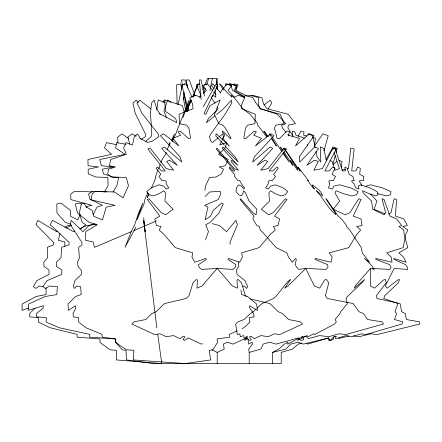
<?xml version="1.0" encoding="UTF-8"?>
<svg xmlns="http://www.w3.org/2000/svg" width="442" height="442" viewBox="0 0 442 442"><rect width="100%" height="100%" fill="white"/><g stroke="black" fill="none" stroke-linecap="round" stroke-linejoin="round"><path stroke-width="0.66" d="M46.09 287.957L46.09 294.582L36.172 296.471L22.106 304.096L22.1 310.35L28.57 308.046M283.946 151.833L292.737 165.341L290.051 160.269L291.51 161.385L297.483 170.203L297.56 168.595L283.676 148.098L284.841 148.987L299.764 171.015L300.339 170.861L297.952 167.059C301.571 171.474 305.008 176.071 308.372 180.706L307.638 180.43L313.102 187.944L314.522 189.027L312.566 186.143L312.383 184.8C316.168 187.972 321.411 190.878 322.682 195.939L316.367 190.734C323.439 198.392 327.804 208.237 335.975 214.829L334.964 212.563L325.87 198.778L326.732 199.436L338.158 216.132L341.478 218.956L346.616 225.553L346.495 226.464L349.815 230.05L361.285 247.608L362.296 252.89L369.639 262.228L364.401 258.448L371.009 264.714L374.286 269.405L370.473 268.427L370.352 285.98L374.49 288.178L383.49 279.99L385.529 279.488L386.214 282.786L376.407 295.643L376.998 298.494L400.043 303.543L401.723 311.671L405.248 313.621L406.474 319.538L419.447 321.82L419.9 324.014L377.175 334.555L370.899 333.798L359.153 336.693L353.313 335.926M307.604 145.987L307.676 144.628M308.196 135.114L308.267 133.755L312.588 135.7L315.124 147.534M341.373 167.49L342.042 161.385L338.997 160.59M183.192 99.5L184.104 92.041M169.722 144.97L170.048 142.622L167.115 149.838M156.788 109.992L158.214 99.936L165.247 102.682M204.839 190.436L205.591 185.717L209.591 177.424L215.851 177.065L221.32 173.866L223.553 169.247L219.298 166.96L225.249 165.733L228.249 159.512L218.569 154.313L225.188 147.915L226.658 142.622L219.707 144.97L221.436 141.379M209.834 90.61L212.348 78.438M177.977 104.831L182.419 84.798L185.099 83.908M205.226 219.193L208 207.149L204.624 205.342L218.127 199.607L220.818 194.038L220.138 191.32L209.746 191.961L205.06 196.502M59.924 233.608L58.333 240.321L64.77 241.885L64.875 246.653M332.953 164.043L335.257 155.601M336.147 152.352L337.207 148.457L333.025 146.932L325.953 159.733M323.975 150.821L328.196 135.7L322.903 133.755L314.594 145.987L315.433 138.291L312.809 137.6M183.06 117.511L189.005 100.146L175.783 133.838L172.247 141.523M172.104 141.081L174.468 133.893L171.673 140.18M148.639 193.734L147.203 197.861L148.81 194.215M166.231 152.396L165.562 154.313L162.131 159.512L160.871 162.623M205.618 239.697L208.447 231.591L205.674 224.751L210.37 222.271L218.934 213.027L223.287 204.005L221.58 203.088L213.254 210.392L210.42 216.265L205.071 219.862M203.486 93.268L205.331 88.107M206.486 84.886L208.795 78.438M187.005 111.837L188.264 108.66M190.535 102.947L191.546 100.411M192.806 97.234L198.104 83.908L192.585 96.92M157.943 169.827L155.424 177.065L155.938 177.424L151.49 188.143M160.109 164.49L159.606 165.733L159.684 166.96L158.551 168.678M186.507 111.301L188.795 105.671L190.32 99.936L185.585 111.329M186.623 111.594L191.292 100.113M199.679 97.339L200.977 94.19M202.801 89.776L204.105 86.626M204.629 85.367L207.491 78.438L216.563 78.438L216.834 84.61M235.934 89.792L238.078 84.798L234.608 83.908L233.928 85.079M80.284 214.414L77.731 219.862L70.609 216.265L70.482 210.392L60.963 203.088L56.791 204.005L56.99 213.027L65.206 222.271L70.83 224.298M222.017 140.18L223.459 137.186L222.84 133.893L219.26 136.865M147.899 192.408L144.843 199.607L143.667 205.342L142.473 207.149L136.959 219.862L142.871 203.088L138.6 213.027L134.655 224.751L131.219 231.591L125.047 247.338L135.932 226.995M93.19 214.414L96.975 207.149L102.417 205.342L90.941 199.607L92.174 194.038L95.14 191.32L100.395 191.607M298.03 136.407L300.897 131.081L303.98 131.887L303.621 135.191L306.903 136.053M203.386 106.583L216.226 83.908L217.889 84.798L204.038 113.506L205.751 114.428L209.972 105.671L220.215 99.936L215.685 111.329L208.392 118.539L206.392 122.683L214.983 115.787M162.916 102.483L164.253 100.146L165.314 100.98M113.008 192.077L116.859 185.717L118.699 177.424L111.555 177.065L107.594 173.866L108.616 169.247L115.484 166.96L109.395 165.733L110.776 159.512L126.39 154.313L123.622 147.915L126.08 142.622L132.467 144.97L134.191 137.186L137.545 133.893L140.788 138.992M104.179 192.077L108.041 185.717L107.854 177.424L95.991 177.065L88.256 173.866L88.157 169.247L98.544 166.96L88.074 165.733L87.936 159.512L111.555 154.313L104.533 147.915L106.522 142.622L116.572 144.694M268.079 109.218L271.824 103.063L270.156 100.146L263.813 105.157M220.072 92.616L227.033 83.765L231.724 85.638L228.022 90.345L234.326 97.196L238.531 95.24L244.724 97.715L241.918 103.721L241.343 108.677L255.354 114.268L254.885 123.666L247.769 125.18L245.531 128.031L243.807 138.114L245.454 138.771L254.272 131.081L256.299 131.887L253.702 135.191L261.46 138.291L255.41 145.987L270.88 133.755L273.968 135.7L254.421 156.739L252.691 162.059L270.211 146.932L272.67 148.457L257.062 165.341L264.935 160.269L267.736 161.385L260.802 170.203L268.15 168.595L284.267 148.098L286.493 148.987L269.172 171.015L272.836 170.861L276.825 167.059L278.272 168.303L273.587 174.27L275.515 176.518L272.217 180.706L269.587 180.43L268.255 181.502L268.244 183.789L265.614 187.944L268.333 189.027L270.598 186.143L275.449 184.8L283.344 187.955L287.748 191.629L285.305 194.734L281.018 195.939L275.029 193.552L270.592 190.734L268.869 192.927L269.487 201.033L261.305 209.293L268.769 214.829L273.294 212.563L285.405 198.778L287.051 199.436L274.521 216.132L279.626 218.956L277.935 225.553L273.388 226.464L275.189 230.05L270.41 234.365L259.167 247.608L241.625 252.89L242.459 256.973L239.608 262.228L228.636 258.448L227.928 259.349L236.028 264.714L235.144 267.421L232.857 269.405L217.204 268.427L201.552 269.405L199.265 267.421L198.381 264.714L206.48 259.349L205.773 258.448L194.8 262.228L191.95 256.973L192.784 252.89L175.242 247.608L163.999 234.365L159.219 230.05L161.021 226.464L156.474 225.553L154.783 218.956L159.888 216.132L147.357 199.436L149.004 198.778L161.115 212.563L165.639 214.829L173.104 209.293L164.921 201.033L165.54 192.927L163.816 190.734L159.38 193.552L153.391 195.939L149.103 194.734L146.661 191.629L151.065 187.955L158.96 184.8L163.811 186.143L166.076 189.027L168.794 187.944L166.164 183.789L166.153 181.502L164.822 180.43L162.192 180.706L158.893 176.518L160.822 174.27L156.137 168.303L157.584 167.059L161.573 170.861L165.236 171.015L147.915 148.987L150.142 148.098L166.258 168.595L173.607 170.203L166.673 161.385L169.474 160.269L177.347 165.341L161.739 148.457L164.197 146.932L181.717 162.059L179.988 156.739L160.44 135.7L163.529 133.755L178.999 145.987L172.949 138.291L180.706 135.191L178.109 131.887L180.137 131.081L188.955 138.771L190.601 138.114L188.878 128.031L186.64 125.18L179.524 123.666L179.054 114.268L193.066 108.677L192.491 103.721L189.684 97.715L195.878 95.24L200.082 97.196L200.983 96.218M370.473 268.427L355.158 285.98L354.291 288.178L364.65 279.488L361.948 282.786L348.274 295.643L345.942 298.494L347.373 303.543L340.716 311.671L339.909 313.621L335.064 319.538L336.362 321.82L334.561 324.014L314.582 334.555L313.66 333.798L308.168 336.693L307.002 335.583L301.173 338.66L303.035 336.135L301.665 336.859L298.963 339.694L297.532 340.451L299.295 337.953L287.626 344.114L287.924 342.224L284.405 344.086L278.797 349.13L272.642 352.379L272.642 363.562M203.685 93.279L206.386 90.345L202.685 85.638L207.375 83.765L212.701 90.533M333.069 164.883L336.837 161.192M35.04 308.223L29.736 313.361L29.73 316.881L38.432 317.577L38.432 322.124L50.211 327.743L77.173 334.384L77.168 337.158L99.997 338.981L99.997 342.456L110.019 349.81L116.434 350.318L116.428 359.937L161.766 363.562L157.777 334.384M256.178 308.964L253.294 311.671L250.327 313.621L244.023 319.538L238.028 321.82L235.691 324.014L237.288 334.555L239.846 333.798L240.282 336.693L243.807 335.583L244.277 338.66L247.188 336.135L247.299 336.859L244.708 339.694L244.824 340.451L247.796 337.953M257.139 308.057L261.946 303.543L273.598 298.494L276.637 295.643L286.764 282.786L290.272 279.488L290.35 279.99L284.687 288.178L288.085 285.98L305.693 268.427L325.969 269.405L327.92 267.421L327.737 264.714L314.925 259.349L315.389 258.448L331.086 262.228L332.18 256.973L329.174 252.89L348.843 247.608L356.733 234.365L360.727 230.05L356.727 226.464L362.042 225.553L361.026 218.956L353.219 216.132L361.092 199.436L358.694 198.778L349.959 212.563L345.324 214.829L333.224 209.293L339.627 201.033L334.97 192.927L336.102 190.734L343.064 193.552L351.788 195.939L356.633 194.734L358.241 191.629L350.909 187.955L339.406 184.8L333.914 186.143L332.423 189.027L328.467 187.944L329.809 183.789L328.732 181.502L329.903 180.43L333.367 180.706L335.533 176.518L332.014 174.27L335.097 168.303L332.666 167.059L329.439 170.861L324.876 171.015L336.263 148.987L333.019 148.098L322.428 168.595L313.892 170.203L318.45 161.385L314.378 160.269L306.842 165.341L318.511 148.457L314.676 146.932L299.737 162.059L299.378 156.739L314.058 135.7L309.223 133.755L295.494 145.987L299.472 138.291L288.167 135.191L289.875 131.887L286.924 131.081L279.443 138.771L277.046 138.114L274.405 128.031L275.874 125.18L284.156 123.666L280.25 114.268L259.852 108.677L258.205 103.721L258.885 97.715L249.863 95.24L247.984 96.08M145.551 141.523L151.175 136.655L151.799 133.838L150.479 113.135L151.54 103.063L154.076 100.146L157.125 109.754L160.59 114.815M218.232 137.716L212.602 142.385L210.989 141.523L209.508 136.655L210.867 133.838L225.834 113.135L231.674 103.063L231.498 100.146L222.497 109.754L216.591 114.495M80.621 228.774L85.754 224.751L82.151 222.271L79.322 213.027L81.322 204.005L84.085 203.088L86.593 207.585M141.446 139.274L145.407 136.655L145.341 133.838L135.175 113.135L133.031 103.063L136.059 100.146L138.352 102.677M388.546 214.182L391.054 212.563L394.071 198.778L396.579 199.436L395.474 216.132L403.894 218.956L407.342 225.553L402.684 226.464L407.8 230.05L405.673 234.365L403.242 247.608L386.717 252.89L391.087 256.973L392.043 262.228L375.833 258.448L375.739 259.349L389.833 264.714L391.026 267.421L389.938 269.405L372.49 268.532M66.239 228.171L71.493 225.094M251.316 95.892L252.448 95.24L261.874 97.715L263.509 103.721L266.929 108.677L288.256 114.268L295.488 123.666L288.261 125.18L287.952 128.031L292.847 135.876M57.919 231.033L56.769 231.669L37.791 220.381L36.045 224.635L53.554 242.398L53.554 244.874L47.41 247.255L47.404 257.935L43.88 261.929L43.874 266.228L49.018 270.056L49.012 274.355L36.846 280.642L33.426 286.549L35.852 288.477L39.106 286.073L42.918 286.383M64.803 227.21L67.67 225.619L71.079 225.061M74.808 231.094L73.571 231.669L52.504 220.381L50.195 224.635L69.107 242.398L68.93 244.874L61.687 247.255L60.924 257.935L56.582 261.929L56.278 266.228L61.93 270.056L61.62 274.355L47.161 280.642L42.808 286.549L45.465 288.477L49.382 286.073L57.388 286.631L56.825 294.582L45.266 296.471L28.526 304.096L28.084 310.35L43.31 305.748L43.134 308.223L36.664 313.361L36.41 316.881L46.382 317.577L46.062 322.124L59.234 327.743L89.814 334.384L89.621 337.158L115.787 338.981L115.539 342.456L126.567 349.81L133.915 350.318L133.23 359.937L185.198 363.562L210.602 359.937L209.243 350.318L212.834 349.81L217.53 342.456L217.033 338.981L229.829 337.158L229.437 334.384L237.271 330.787M79.753 228.79L86.549 225.619L96.102 224.271M246.304 337.953L233.017 344.114L227.415 342.224L223.409 344.086L224.21 349.13L217.204 352.379L211.95 349.942M242.1 328.572L243.907 327.743L249.846 322.124L249.205 317.577L254.078 316.881L253.581 313.361L249.824 308.223L249.476 305.748L257.52 310.35L256.636 304.096L247.52 296.471L241.586 294.582L240.929 289.946M131.362 231.636L94.538 247.338L93.118 241.885L85.516 240.321L85.787 231.591L97.284 224.751L88.991 222.271L77.593 213.027L75.239 204.005L79.709 203.088L81.483 204.132M133.898 230.553L156.12 221.083M202.635 343.694L201.392 344.114L188.104 337.953L184.717 340.451L183.087 339.694L184.872 336.859L183.308 336.135L180.121 338.66L173.485 335.583L166.214 336.693L159.965 333.798L154.612 334.555L131.865 324.014L134.119 321.82L145.794 319.538L151.866 313.621L156.197 311.671L164.535 303.543L186.148 298.494L189.071 295.643L192.939 282.786L196.32 279.488L197.408 279.99L197.005 288.178L202.016 285.98L217.204 268.427L232.393 285.98L237.404 288.178L237 279.99L238.089 279.488L241.47 282.786L245.338 295.643L246.31 296.593M301.577 343.152L298.383 344.086L292.372 349.13L281.217 352.379L281.217 363.562L153.192 363.562L126.627 359.937L125.953 350.318L122.196 349.81L115.859 342.456L115.616 338.981L102.24 337.158L102.047 334.384L85.936 327.743L78.704 322.124L78.383 317.577L73.289 316.881L73.04 313.361L75.753 308.223L75.582 305.748L68.4 310.35L67.957 304.096L75.582 296.471L81.201 294.582L80.643 286.631L76.554 286.073L74.831 288.477L73.289 286.549L74.853 280.642L81.472 274.355L81.173 270.056L77.919 266.228L77.615 261.929L79.378 257.935L78.632 247.255L82.024 244.874L81.853 242.398L70.438 224.635L71.151 220.381L82.963 231.669L88.859 225.619L94.815 223.901M365.959 186.143L370.628 184.8L382.645 187.955L390.943 191.629L390.601 194.734L386.496 195.939L377.374 193.552M303.952 336.677L305.897 336.135L308.505 338.66L319.527 335.583L328.599 336.693L338.986 333.798L345.699 334.555L383.501 324.014L381.938 321.82L367.705 319.538L363.495 313.621L358.959 311.671L353.175 303.543L327.389 298.494L325.362 295.643L328.793 282.786L326.445 279.488L324.638 279.99L319.677 288.178L314.395 285.98L305.693 268.427L298.858 269.405L296.842 267.421L295.134 264.714L296.35 259.349L295.587 258.448L292.278 262.228L288.438 256.973L286.869 252.89L276.162 247.608L264.581 234.365L260.288 230.05L259.41 226.464L256.857 225.553L252.918 218.956L253.946 216.132L240.117 199.436L240.57 198.778L252.813 212.563L256.006 214.829L256.841 209.293L249.073 201.033L245.487 192.927L243.63 190.734L242.907 193.552L241.26 195.939L238.68 194.734L236.056 191.629L236.354 187.955L238.531 184.8L241.437 186.143L243.873 189.027L244.619 187.944L241.409 183.789L240.31 181.502L239.172 180.43L238.078 180.706L234.536 176.518L234.359 174.27L229.321 168.303L229.404 167.059L233.083 170.861L234.868 171.015L216.248 148.987L216.862 148.098L234.183 168.595L238.382 170.203L230.934 161.385L231.702 160.269L237.802 165.341L222.448 148.457L222.862 146.932L238.271 162.059L234.923 156.739L225.332 146.219M249.211 363.562L249.211 352.379L260.857 349.13L263.167 344.086L269.824 342.224L276.123 344.114L298.195 337.953L301.096 340.451L303.809 339.694L303.3 336.859M199.801 83.908L196.331 84.798L200.883 95.411M336.345 336.279L333.997 336.859L333.086 339.694L330.019 340.451L328.389 337.953L303.439 344.114L298.14 342.224L290.609 344.086L285.803 349.13L272.642 352.379M338.263 338.66L348.755 336.069M86.223 206.596L91.919 205.342L70.875 199.607L70.748 194.038L74.565 191.32L92.179 191.894M341.699 170.071L345.412 169.264M347.268 168.861L348.506 168.595L350.744 148.098L354.13 148.987L351.727 171.015L355.97 170.861L357.572 167.059L360.329 168.303L359.683 174.27L363.843 176.518L363.39 180.706L360.02 180.43L359.324 181.502L361.202 183.789L361.335 185.568M242.415 286.355L244.371 286.073L246.575 288.477L247.686 286.549L244.901 280.642L237.056 274.355L236.448 270.056L238.846 266.228L238.238 261.929M101.71 191.673L106.964 191.961M125.964 144.263L116.622 142.622L115.638 147.915L125.025 154.313L99.732 159.512L101.356 165.733L113.395 166.96L102.268 169.247L103.472 173.866L112.909 177.065L126.313 177.424L128.473 185.717L123.053 197.861L114.423 191.961L92.212 191.32L88.566 194.038L90.019 199.607L114.992 205.342L106.179 207.149L102.483 219.862L93.643 216.265L92.113 210.392L86.207 206.911M250.227 298.952L269.874 303.543L278.211 311.671L282.543 313.621L288.615 319.538L300.289 321.82L302.543 324.014L279.797 334.555L274.443 333.798L268.195 336.693L260.924 335.583L254.288 338.66L251.1 336.135L249.537 336.859L251.321 339.694L249.691 340.451L246.785 338.312M229.238 83.765L236.382 85.638L235.868 90.345L247.26 96.262M229.823 83.765L236.658 85.638L234.227 90.345L244.918 96.853M212.237 223.613L219.514 225.619L226.597 231.669L235.851 220.381L237.448 224.635L229.95 242.398L230.21 244.255M304.466 138.086L295.919 135.191L294.831 131.887L292.438 131.081L292.67 136.849M329.975 160.645L332.18 161.385L335.075 170.203L339.406 168.595L334.152 152.584M385.092 213.823L374.054 209.293L376.965 201.033L370.446 193.939M159.137 113.539L176.789 122.683L175.706 118.539L165.479 111.329L164.612 99.936L182.463 105.671L184.093 111.925M136.119 136.18L131.904 133.893L127.937 137.186L129.793 144.324M139.733 138.142L147.556 142.385L151.761 141.523L158.877 136.655L158.142 133.838L141.849 113.135L137.07 103.063L139.782 100.146L150.783 108.92M306.494 343.357L307.649 344.114L328.793 337.953L328.715 340.451L331.312 339.694L333.395 336.859L335.887 336.135L335.577 338.66L346.136 335.583L351.677 336.693L361.628 333.798L365.788 334.555L401.988 324.014L402.761 321.82L394.524 319.538L396.618 313.621L395.049 311.671L397.916 303.543L383.789 298.494L384.794 295.643L398.353 282.786L399.513 279.488L397.783 279.99L387.159 288.178L385.275 285.98L394.187 268.427L407.623 269.405L407.557 267.421L405.668 264.714L394.071 259.349L393.772 258.448L406.154 262.228L403.408 256.973L398.839 252.89L407.8 247.608L404.11 234.365L403.811 230.05L398.938 226.464L401.695 225.553L396.739 218.956L389.96 216.132L384.004 199.436L382.059 198.778L385.568 212.563L384.12 214.829L372.86 209.293L371.495 201.033L363.252 192.927L362.534 190.734L368.772 193.552L375.838 195.939L378.109 194.734L377.092 191.629L370.059 187.955L360.733 184.8L358.147 186.143L359.092 189.027L355.887 187.944L354.009 183.789L351.832 181.502L351.871 180.43L354.241 180.706L352.865 176.518L349.169 174.27L347.213 168.303L344.87 167.059L345.318 170.861L342.539 171.015L335.307 148.987L332.682 148.098L333.102 149.379M128.594 138.528L121.964 133.893L117.738 137.186L117.87 143.026M170.888 102.395L167.628 99.936L163.96 111.329L166.651 117.937M268.642 136.357L267.123 135.191L264.885 131.887L263.824 131.081L267.167 136.578M224.414 145.219L215.74 135.7L216.248 133.755L229.315 145.987L222.812 138.291L224.956 135.191L222.16 131.887L222.718 131.081L230.514 138.771L230.967 138.114L225.337 128.031L222.934 125.18L218.889 123.666L214.177 114.268L218.039 108.677L217.16 107.025M215.005 86.367L212.801 83.765L211.508 85.638L214.16 88.776M216.326 87.93L220.724 93.135M286.018 132.274L282.537 128.031L281.604 125.18L285.841 123.666L277.222 114.268L260.686 108.677L256.404 103.721L252.896 97.715L245.586 95.24L244.1 97.196L232.509 90.345L230.967 85.638L225.426 83.765L226.039 85.638M287.759 134.401L289.068 135.992M266.802 137.053L257.692 125.18L257.802 123.666L250.106 114.268L242.791 108.677L234.354 97.715L231.122 95.24L231.934 97.196L225.05 90.345L221.862 85.638L219.409 83.765L223.641 90.013M213.928 92.096L215.978 94.698M215.022 103.174L211.221 97.715L212.928 95.24L215.823 97.196L215.486 90.345M271.178 138.291L276.388 145.987L271.615 137.832M283.212 150.705L281.747 148.457L280.013 146.932L282.482 151.004M281.781 151.623L271.427 135.7L269.228 133.755L270.592 136.086M282.891 153.33L289.178 162.059L283.537 152.75M191.878 96.958L186.076 83.908L181.734 84.798L188.524 110.837M187.635 86.201L185.01 79.963L181.458 79.963L182.447 85.367M195.143 95.936L189.32 79.963L186.248 79.963L187.53 88.069M185.099 99.936L185.795 102.472M326.445 160.794L323.754 148.457L320.334 146.932L320.804 162.059L317.096 156.739L315.969 151.479M204.497 96.085L201.104 79.963L199.331 79.963L201.121 99.555M181.706 89.334L180.695 83.908L176.64 84.798L177.071 103.936M183.22 97.467L185.867 111.704M183.927 93.472L187.143 111.036M247.89 338.572L248.73 344.114L252.139 342.224L252.421 344.086L248.719 349.13L249.211 352.379M156.833 327.743L143.644 220.381L145.12 231.669L143.716 217.796M216.353 81.864L216.514 83.925M216.895 85.98L217.016 88.72M217.204 78.438L217.204 84.787M217.204 85.875L217.204 89.256M217.204 352.379L217.204 363.562"/></g></svg>
